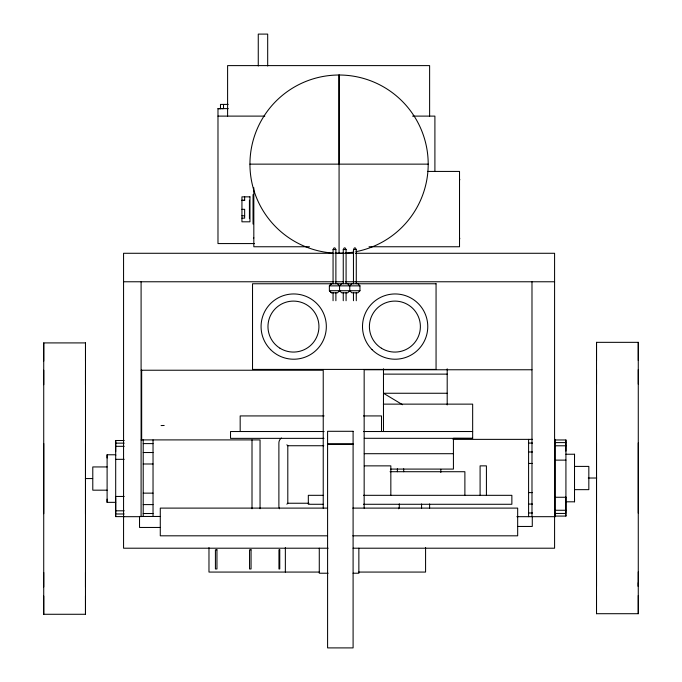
<?xml version="1.0" encoding="UTF-8"?>
<svg xmlns="http://www.w3.org/2000/svg" width="682" height="682" viewBox="0 0 682 682"><rect width="100%" height="100%" fill="white"/><g stroke="black" fill="none" stroke-linecap="round" stroke-linejoin="round"><path stroke-width="1.02" d="M85.489 342.91L85.472 614.277L43.725 614.277L43.733 342.91L85.489 342.91L85.489 361.093M115.693 502.344L107.108 502.344L107.108 499.156M107.108 457.963L107.108 454.775L115.693 454.775L115.693 455.585M124.184 516.615L115.693 516.615L115.693 515.319M115.693 497.587L115.693 513.981L124.184 513.981M115.693 451.654L115.693 440.504L124.184 440.504M339.073 164.14L339.073 75.011L339.073 253.278M464.885 495.328L464.885 471.722L390.053 471.714M555.31 514.782L555.31 516.078L565.924 516.078L565.924 514.782M565.924 497.05L565.924 513.452L555.31 513.452M565.924 451.117L565.924 439.975L555.31 439.975M565.924 501.807L574.517 501.807L574.517 498.627M574.517 457.426L574.517 454.238L565.924 454.238M638.275 342.338L638.267 613.706L596.511 613.706L596.528 342.338L638.275 342.338L638.275 360.522M638.267 582.718L638.267 586.409L638.267 571.891M459.523 180.346L459.813 179.4M253.406 238.564L253.823 237.839M333.063 283.763L333.063 249.535L334.01 247.907L334.93 247.907L335.885 249.535L335.885 283.763M343.259 283.763L343.259 249.535L344.205 247.907L345.126 247.907L346.081 249.535L346.081 283.763M353.455 283.763L353.455 249.535L354.401 247.907L355.322 247.907L356.277 249.535L356.277 283.763M357.871 283.763L359.96 285.852L359.96 290.72L339.568 290.72L337.479 292.808L331.461 292.808L329.389 290.702L329.363 285.869L339.568 285.852L341.656 283.763M359.96 290.72L357.871 292.808L351.852 292.808L349.764 290.72L349.764 285.852L351.852 283.763M349.764 290.72L347.675 292.808L341.656 292.808L339.568 290.72L329.389 290.702L331.461 292.808M286.858 504.186L287.804 503.239L287.804 445.738L286.858 444.8M221.872 108.694L223.517 108.617L223.517 104.414M217.984 108.694L221.07 108.685M228.172 104.414L220.482 104.414L220.482 108.694M228.274 108.617L217.984 108.617L217.984 243.568L254.335 243.568M217.984 116.111L264.812 116.111M412.576 116.111L434.903 116.111L434.903 171.344M249.936 164.14L428.202 164.14M427.58 171.429L459.523 171.429L459.523 246.756L369.022 246.756M241.94 200.201L244.65 200.201M241.94 200.499L244.65 200.499L244.65 196.842M241.94 209.331L244.65 209.331L244.65 218.155L241.94 218.155M241.94 215.776L244.65 215.776M309.466 246.756L253.823 246.756L253.823 187.797M333.063 249.535L335.885 249.535M343.259 249.535L346.081 249.535M353.455 249.535L356.277 249.535M333.217 253.278L123.561 253.278L123.561 548.209L328.144 548.209M335.348 253.278L353.438 253.278M355.424 253.278L554.585 253.278L554.585 548.209L353.063 548.209M123.561 281.768L333.524 281.768M334.947 281.768L343.464 281.768M345.143 281.768L554.585 281.768M337.479 283.763L339.568 285.852L359.96 285.852M531.986 369.763L364.162 369.763L364.162 508.167M141.097 370.232L323.234 370.232L323.234 508.192M383.48 374.128L447.196 374.128M447.196 393.258L383.48 393.258L402.593 404.741M383.344 404.136L472.66 404.136L472.66 438.356L364.29 438.304M324.12 415.926L240.175 415.926L240.175 431.527M363.438 415.926L381.502 415.926L381.502 431.527M161.088 425.559L164.183 425.474M324.12 431.527L230.525 431.527L230.525 438.356L323.976 438.356M363.438 431.527L472.66 431.527M453.027 439.37L532.523 439.37M141.097 439.899L260.047 439.899L260.047 508.746M555.31 442.601L565.924 442.601M528.593 443.07L532.523 443.07M115.693 443.138L124.184 443.138M143.211 443.598L153.032 443.598M327.59 443.948L353.097 443.948M327.59 444.238L353.097 444.238M287.804 445.738L323.762 445.738M555.31 445.789L565.924 445.789M115.693 446.318L124.184 446.318M528.593 451.987L532.523 451.987M143.211 452.524L153.032 452.524M364.29 453.701L453.428 453.701M115.693 459.318L124.184 459.318M555.31 460.128L565.924 460.128M528.593 463.453L532.523 463.453M143.211 463.99L153.032 463.99M364.316 465.866L390.837 465.866L390.837 495.32M574.517 466.403L588.83 466.403L588.83 489.65L574.517 489.65M107.108 466.94L92.786 466.94L92.786 490.179L107.108 490.179M390.82 469.088L453.428 469.088L453.428 438.304L472.66 438.356M588.268 478.022L596.724 478.022M85.369 478.559L92.658 478.559M528.593 492.6L532.523 492.6M143.211 493.137L153.032 493.137M323.166 495.32L308.324 495.32L308.324 504.279L323.166 504.279M363.446 495.32L511.867 495.328L511.867 504.279L363.446 504.279M115.693 496.453L124.184 496.453M555.31 497.263L565.924 497.263M287.804 503.239L308.955 503.239M528.593 504.066L532.523 504.066M143.211 504.595L153.032 504.595M327.275 508.107L160.279 508.107L160.279 535.813L327.275 535.813M352.799 508.107L517.672 508.107L517.672 535.813L352.799 535.813M555.31 510.264L565.924 510.264M115.693 510.801L124.184 510.801M528.593 512.983L532.523 512.983M143.211 513.52L153.032 513.52M160.279 516.462L139.529 516.462L139.529 527.459L160.279 527.459M123.561 516.683L140.066 516.683M516.879 516.683L555.31 516.683L555.31 439.37M517.672 526.461L532.275 526.461L532.275 517.459M319.5 572.07L208.973 572.07L208.973 547.62M358.749 572.07L425.577 572.07L425.577 547.62M328.144 573.221L319.278 573.221L319.278 548.209M353.063 573.221L358.86 573.221L358.86 548.209M347.675 283.763L349.764 285.852M459.523 237.839L459.813 238.785M638.275 369.635L638.275 384.162M638.267 442.908L638.267 513.145M638.267 595.531L638.267 613.706M596.528 342.338L596.528 360.514M596.528 369.635L596.528 384.154M596.52 442.908L596.52 513.137M596.52 571.891L596.52 586.409M596.511 595.531L596.511 613.706M574.517 454.238L574.517 501.807M565.924 439.975L565.924 516.078M531.986 281.768L531.986 516.683M528.593 439.37L528.593 516.683M486.419 495.32L486.419 465.866L480.094 465.866L480.094 495.32M447.196 368.817L447.196 404.955M440.819 469.335L440.819 472.49M429.617 116.111L429.617 65.608L227.6 65.608L227.6 116.111M429.609 503.972L429.609 508.209M421.57 503.972L421.57 508.209M403.676 468.79L403.676 471.714M399.311 503.887L399.311 505.984A6.164 6.164 0 0 1 398.638 508.789M397.384 468.79L397.384 471.714M383.48 368.817L383.48 431.527M356.277 292.808L356.277 300.728M353.455 292.808L353.455 300.728M346.081 292.808L346.081 300.728M343.259 292.808L343.259 300.728M339.568 285.852L339.568 290.72M335.885 292.808L335.885 300.728M333.063 292.808L333.063 300.728M285.357 547.62L285.357 572.07M267.685 66.001L267.685 34.1L258.265 34.1L258.265 66.001M253.048 194.6L253.048 224.054M252.008 439.899L252.008 508.746M249.433 200.201L249.433 218.453M153.032 439.899L153.032 516.291M143.211 439.899L143.211 516.291M141.668 370.173L141.668 440.248M141.097 281.768L141.097 516.683M115.693 440.504L115.693 516.615M107.108 454.775L107.108 502.344M85.48 384.733L85.48 370.207M85.48 443.479L85.48 513.708M85.472 572.462L85.472 586.98M85.472 596.102L85.472 614.277M43.733 342.91L43.733 361.085M43.733 370.207L43.733 384.725M43.733 443.479L43.733 513.708M43.725 572.462L43.725 586.98M43.725 596.102L43.725 614.277M332.731 253.048A89.129 89.129 0 0 1 261.172 120.833A89.129 89.129 0 0 1 411.246 111.848A89.129 89.129 0 0 1 355.961 251.658M353.864 252.042A89.129 89.129 0 0 1 345.407 253.048M343.285 253.175A89.129 89.129 0 0 1 334.853 253.175M281.427 438.006A6.164 6.164 0 0 0 278.887 442.993L278.887 505.984A6.164 6.164 0 0 0 279.56 508.789M331.461 283.763L329.389 285.869L331.461 283.763M249.953 196.842L241.94 196.842L241.94 221.812L249.953 221.812L249.953 196.842M436.062 283.763L252.528 283.763L252.528 369.414L436.062 369.414L436.062 283.763M353.097 431.297L327.59 431.297L327.59 647.9L353.097 647.9L353.097 431.297M216.953 549.803L215.418 549.803L215.418 568.967L216.953 568.967L216.953 549.803M251.061 549.803L249.544 549.803L249.544 568.967L251.061 568.967L251.061 549.803M279.765 549.803L278.955 549.803L278.955 568.967L279.765 568.967L279.765 549.803M270.635 349.661A32.625 32.625 0 0 0 325.22 335.033A32.625 32.625 0 0 0 285.255 295.067A32.625 32.625 0 0 0 270.635 349.661M372.065 349.661A32.625 32.625 0 0 0 426.651 335.033A32.625 32.625 0 0 0 386.694 295.067A32.625 32.625 0 0 0 372.065 349.661M381.426 348.229A25.49 25.49 0 0 0 420.368 327.428A25.49 25.49 0 0 0 382.875 304.104A25.49 25.49 0 0 0 381.426 348.229M279.995 348.229A25.49 25.49 0 0 0 318.929 327.428A25.49 25.49 0 0 0 281.444 304.104A25.49 25.49 0 0 0 279.995 348.229"/></g></svg>
